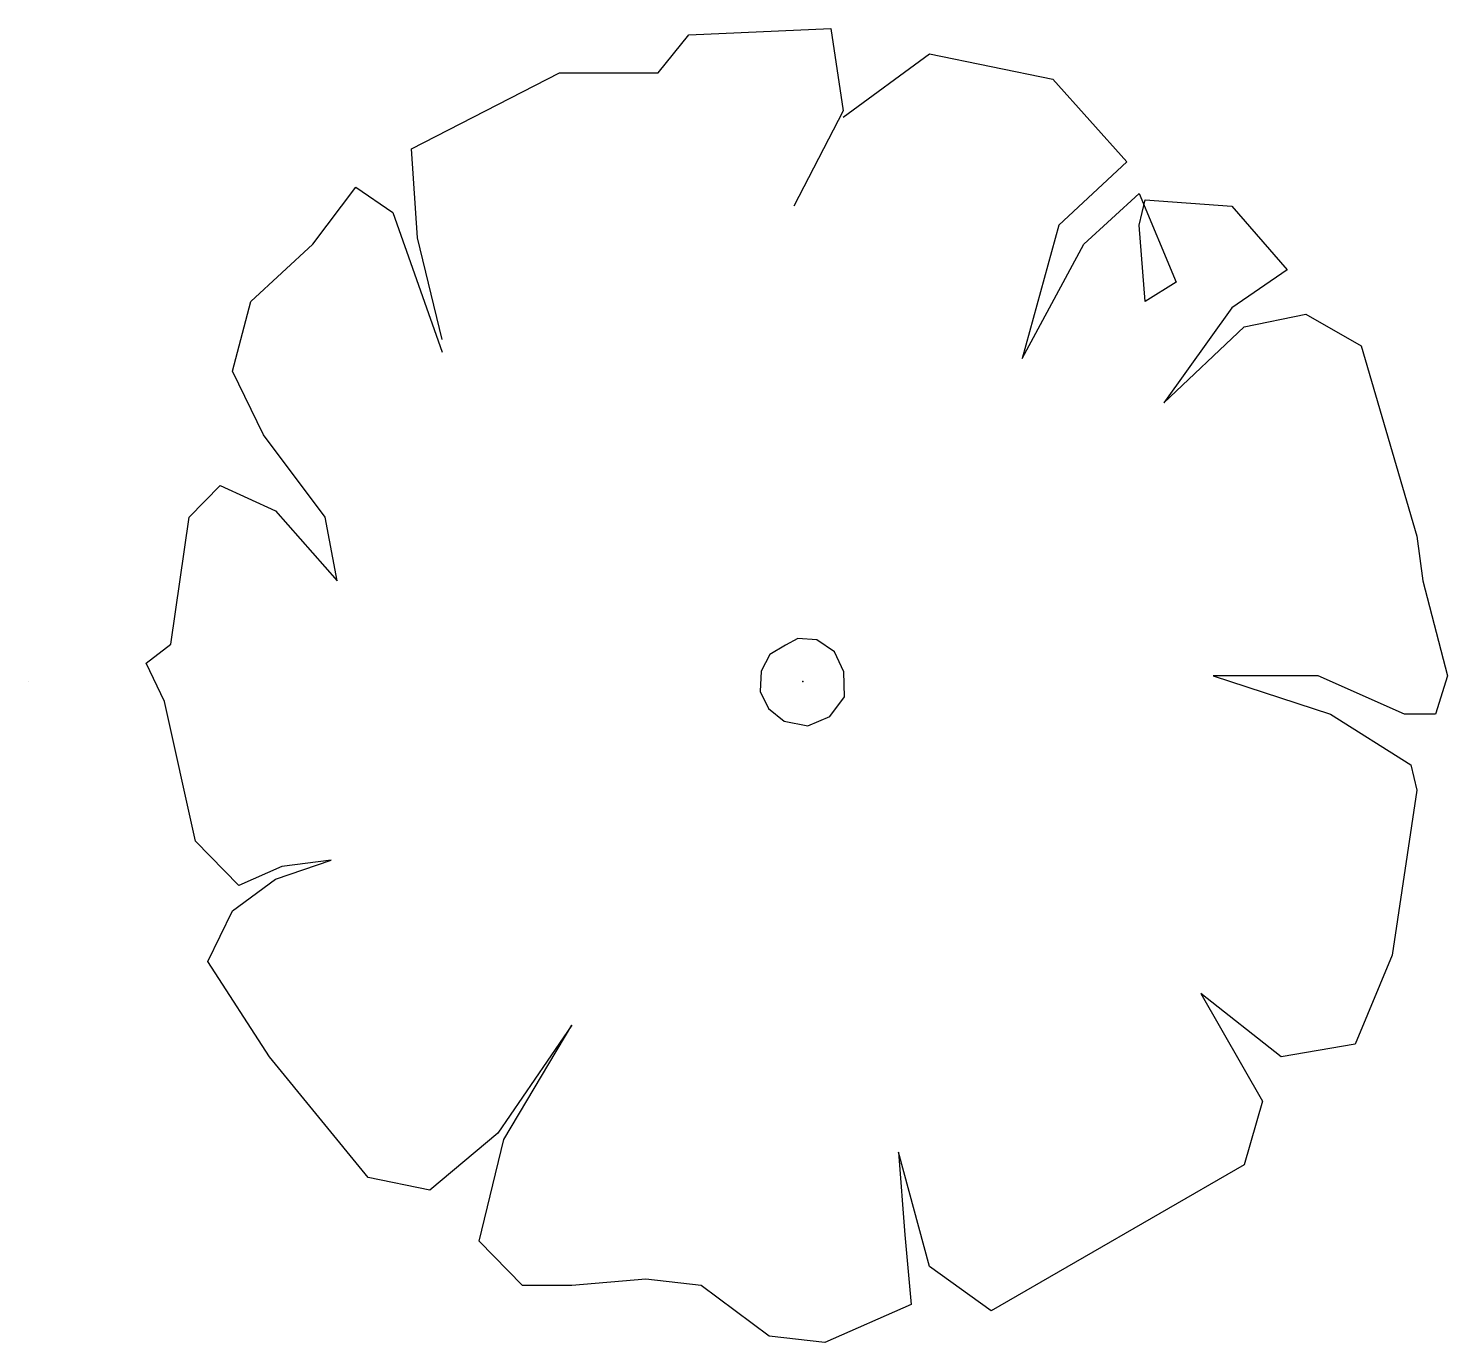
# Model space of a CAD drawing. Extents: x 341888 to 342987, y 71150 to 72168.
import ezdxf

# ---------------------------------------------------------------- set-up
doc = ezdxf.new("R2010")
doc.units = 0
doc.header["$MEASUREMENT"] = 0
doc.layers.get('0').update_dxf_attribs({"linetype": 'CONTINUOUS'})

msp = doc.modelspace()

# ---------------------------------------------------------------- linework, layer by layer
at = {"color": 7, "linetype": 'CONTINUOUS'}
for p, q in [((342399.6, 72163), (342509.5, 72167.9)), ((342509.5, 72167.9), (342519.1, 72104)), ((342375.7, 72133.5), (342399.6, 72163)), ((342519.1, 72099.1), (342586, 72148.2)), ((342586, 72148.2), (342681.6, 72128.6)), ((342184.6, 72074.5), (342299.3, 72133.5)), ((342299.3, 72133.5), (342375.7, 72133.5)), ((342681.6, 72128.6), (342738.9, 72064.6)), ((342519.1, 72104), (342480.9, 72030.2)), ((342189.3, 72005.6), (342184.6, 72074.5)), ((342738.9, 72064.6), (342686.3, 72015.5)), ((342108.1, 72000.7), (342141.6, 72045)), ((342141.6, 72045), (342170.2, 72025.3)), ((342705.5, 72000.7), (342748.5, 72040)), ((342748.5, 72040), (342777.2, 71971.2)), ((342748.5, 72015.5), (342753.2, 72035.1)), ((342753.2, 72035.1), (342820.2, 72030.2)), ((342170.2, 72025.3), (342208.5, 71917.1)), ((342820.2, 72030.2), (342863.2, 71981)), ((342686.3, 72015.5), (342657.7, 71912.2)), ((342753.2, 71956.4), (342748.5, 72015.5)), ((342060.3, 71956.4), (342108.1, 72000.7)), ((342208.5, 71926.9), (342189.3, 72005.6)), ((342657.7, 71912.2), (342705.5, 72000.7)), ((342863.2, 71981), (342820.2, 71951.5)), ((342777.2, 71971.2), (342753.2, 71956.4)), ((342046, 71902.3), (342060.3, 71956.4)), ((342820.2, 71951.5), (342767.6, 71877.8)), ((342829.7, 71936.8), (342877.5, 71946.6)), ((342877.5, 71946.6), (342920.5, 71922)), ((342767.6, 71877.8), (342829.7, 71936.8)), ((342920.5, 71922), (342963.5, 71774.5)), ((342069.9, 71853.2), (342046, 71902.3)), ((342117.7, 71789.2), (342069.9, 71853.2)), ((342012.5, 71789.2), (342036.4, 71813.8)), ((342036.4, 71813.8), (342079.4, 71794.1)), ((342079.4, 71794.1), (342127.2, 71740)), ((341998.2, 71690.9), (342012.5, 71789.2)), ((342127.2, 71740), (342117.7, 71789.2)), ((342963.5, 71774.5), (342968.3, 71740)), ((342968.3, 71740), (342987.4, 71666.3)), ((342484.1, 71695.4), (342474.4, 71690.2)), ((342498.8, 71694.4), (342484.1, 71695.4)), ((342512.4, 71685), (342498.8, 71694.4)), ((341979.1, 71676.1), (341998.2, 71690.9)), ((342462.3, 71682.9), (342455.7, 71669.9)), ((342474.4, 71690.2), (342462.3, 71682.9)), ((342519.5, 71669.4), (342512.4, 71685)), ((341993.4, 71646.6), (341979.1, 71676.1)), ((342455.7, 71669.9), (342454.7, 71654.2)), ((341887.8, 71662.1), (341887.8, 71662.1)), ((342520.1, 71650.1), (342519.5, 71669.4)), ((342805.8, 71666.3), (342896.6, 71636.8)), ((342887.1, 71666.3), (342805.8, 71666.3)), ((342954, 71636.8), (342887.1, 71666.3)), ((342987.4, 71666.3), (342977.9, 71636.8)), ((342454.7, 71654.2), (342461.3, 71641.2)), ((342508.9, 71635), (342520.1, 71650.1)), ((342017.3, 71538.4), (341993.4, 71646.6)), ((342461.3, 71641.2), (342473.4, 71631.3)), ((342896.6, 71636.8), (342958.8, 71597.4)), ((342977.9, 71636.8), (342954, 71636.8)), ((342473.4, 71631.3), (342491.7, 71627.7)), ((342491.7, 71627.7), (342508.9, 71635)), ((342958.8, 71597.4), (342963.5, 71577.8)), ((342963.5, 71577.8), (342944.4, 71449.9)), ((342050.8, 71504), (342017.3, 71538.4)), ((342084.2, 71518.7), (342050.8, 71504)), ((342079.4, 71508.9), (342122.5, 71523.7)), ((342122.5, 71523.7), (342084.2, 71518.7)), ((342046, 71484.3), (342079.4, 71508.9)), ((342026.9, 71445), (342046, 71484.3)), ((342944.4, 71449.9), (342915.8, 71381)), ((342074.7, 71371.2), (342026.9, 71445)), ((342796.3, 71420.4), (342844.1, 71336.8)), ((342858.4, 71371.2), (342796.3, 71420.4)), ((342308.8, 71395.8), (342251.5, 71312.2)), ((342256.2, 71307.3), (342308.8, 71395.8)), ((342915.8, 71381), (342858.4, 71371.2)), ((342151.1, 71277.8), (342074.7, 71371.2)), ((342844.1, 71336.8), (342829.7, 71287.6)), ((342251.5, 71312.2), (342198.9, 71267.9)), ((342237.2, 71228.6), (342256.2, 71307.3)), ((342562.1, 71297.4), (342566.9, 71233.5)), ((342586, 71208.9), (342562.1, 71297.4)), ((342829.7, 71287.6), (342633.8, 71174.5)), ((342198.9, 71267.9), (342151.1, 71277.8)), ((342566.9, 71233.5), (342571.7, 71179.4)), ((342270.6, 71194.2), (342237.2, 71228.6)), ((342633.8, 71174.5), (342586, 71208.9)), ((342366.2, 71199.1), (342308.8, 71194.2)), ((342409.2, 71194.2), (342366.2, 71199.1)), ((342308.8, 71194.2), (342270.6, 71194.2)), ((342461.8, 71154.8), (342409.2, 71194.2)), ((342571.7, 71179.4), (342504.8, 71149.9)), ((342504.8, 71149.9), (342461.8, 71154.8))]:
    msp.add_line(p, q, dxfattribs=at)
msp.add_point((342487.8, 71662.1), dxfattribs=at)
msp.add_point((342487.8, 71662.1), dxfattribs=at)
msp.add_point((342487.8, 71662.1), dxfattribs=at)
msp.add_point((342487.8, 71662.1), dxfattribs=at)

doc.saveas('drawing.dxf')
